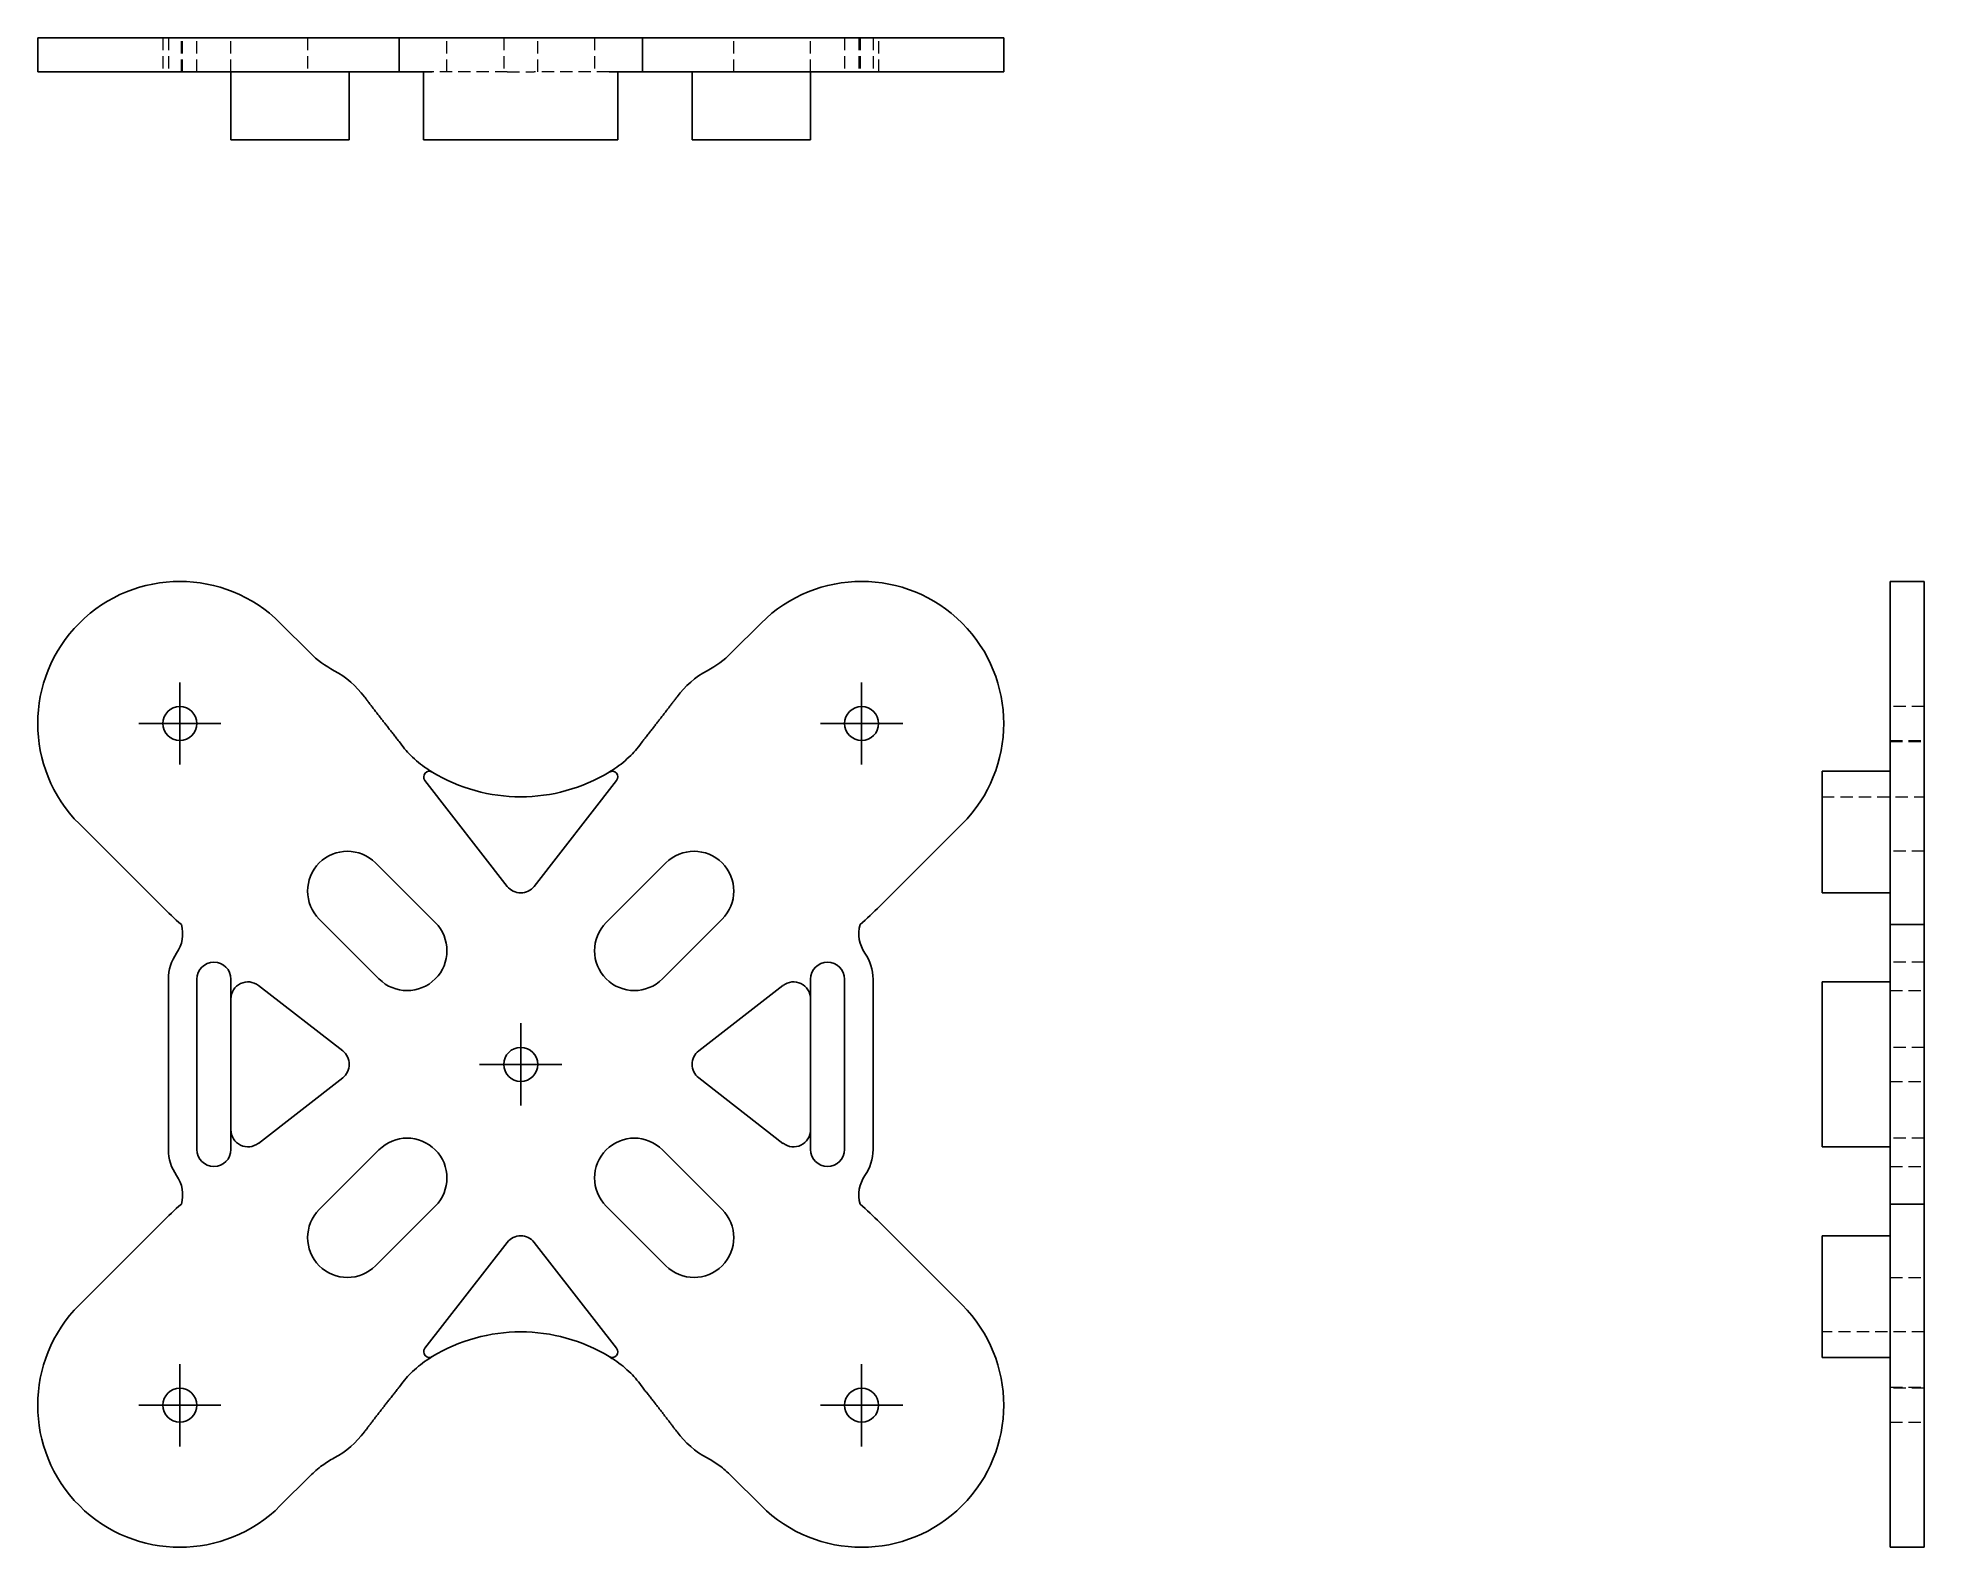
# Model space of a CAD drawing. Header units: millimetres. Extents: x 33 to 228, y 7 to 163.
import ezdxf

# ---------------------------------------------------------------- set-up
doc = ezdxf.new("R2010")
doc.units = ezdxf.units.MM
doc.linetypes.add('HIDDEN', pattern=[1.905, 1.27, -0.635])
doc.layers.add('10', color=7, linetype='Continuous')

# ---------------------------------------------------------------- blocks, each defined once
blk = doc.blocks.new('SW_CENTERMARKSYMBOL_0')
at = {"layer": '10', "color": 0}
for p, q in [((0, 2.5), (0, 4.26)), ((0, 0), (0, 2.5)), ((-2.5, 0), (-4.26, 0)), ((0, 0), (-2.5, 0)), ((0, 0), (0, -2.5)), ((0, 0), (2.5, 0)), ((2.5, 0), (4.26, 0)), ((0, -2.5), (0, -4.26))]:
    blk.add_line(p, q, dxfattribs=at)
blk = doc.blocks.new('SW_CENTERMARKSYMBOL_1')
at = {"layer": '10', "color": 0}
for p, q in [((0, 2.5), (0, 4.26)), ((0, 0), (0, 2.5)), ((-2.5, 0), (-4.26, 0)), ((0, 0), (-2.5, 0)), ((0, 0), (0, -2.5)), ((0, 0), (2.5, 0)), ((2.5, 0), (4.26, 0)), ((0, -2.5), (0, -4.26))]:
    blk.add_line(p, q, dxfattribs=at)
blk = doc.blocks.new('SW_CENTERMARKSYMBOL_2')
at = {"layer": '10', "color": 0}
for p, q in [((0, 2.5), (0, 4.26)), ((0, 0), (0, 2.5)), ((-2.5, 0), (-4.26, 0)), ((0, 0), (-2.5, 0)), ((0, 0), (0, -2.5)), ((0, 0), (2.5, 0)), ((2.5, 0), (4.26, 0)), ((0, -2.5), (0, -4.26))]:
    blk.add_line(p, q, dxfattribs=at)
blk = doc.blocks.new('SW_CENTERMARKSYMBOL_3')
at = {"layer": '10', "color": 0}
for p, q in [((0, 2.5), (0, 4.26)), ((0, 0), (0, 2.5)), ((-2.5, 0), (-4.26, 0)), ((0, 0), (-2.5, 0)), ((0, 0), (0, -2.5)), ((0, 0), (2.5, 0)), ((2.5, 0), (4.26, 0)), ((0, -2.5), (0, -4.26))]:
    blk.add_line(p, q, dxfattribs=at)
blk = doc.blocks.new('SW_CENTERMARKSYMBOL_4')
at = {"layer": '10', "color": 0}
for p, q in [((0, 2.5), (0, 4.26)), ((0, 0), (0, 2.5)), ((-2.5, 0), (-4.26, 0)), ((0, 0), (-2.5, 0)), ((0, 0), (0, -2.5)), ((0, 0), (2.5, 0)), ((2.5, 0), (4.26, 0)), ((0, -2.5), (0, -4.26))]:
    blk.add_line(p, q, dxfattribs=at)

msp = doc.modelspace()

# ---------------------------------------------------------------- linework, layer by layer
at = {"color": 7, "linetype": 'Continuous', "lineweight": 25}
for p, q in [((33, 163.29), (33, 159.76)), ((33, 163.29), (58.1, 163.29)), ((58.1, 163.29), (61.2, 163.29)), ((70.4, 159.76), (70.4, 163.29)), ((73.27, 163.29), (92.73, 163.29)), ((95.6, 159.76), (95.6, 163.29)), ((104.8, 163.29), (107.9, 163.29)), ((107.9, 163.29), (133, 163.29)), ((133, 159.76), (133, 163.29)), ((33, 159.76), (58.1, 159.76)), ((53, 159.76), (53, 152.71)), ((58.1, 159.76), (61.2, 159.76)), ((65.25, 152.71), (65.25, 159.76)), ((72.95, 159.76), (72.95, 152.71)), ((73.84, 159.76), (73.27, 159.76)), ((92.73, 159.76), (92.16, 159.76)), ((93.05, 152.71), (93.05, 159.76)), ((100.75, 159.76), (100.75, 152.71)), ((104.8, 159.76), (107.9, 159.76)), ((107.9, 159.76), (133, 159.76)), ((113, 152.71), (113, 159.76)), ((53, 152.71), (55.85, 152.71)), ((55.85, 152.71), (64.57, 152.71)), ((64.57, 152.71), (65.25, 152.71)), ((72.95, 152.71), (73.84, 152.71)), ((92.16, 152.71), (73.84, 152.71)), ((92.16, 152.71), (93.05, 152.71)), ((100.75, 152.71), (101.43, 152.71)), ((101.43, 152.71), (110.15, 152.71)), ((110.15, 152.71), (113, 152.71)), ((228.29, 107), (224.76, 107)), ((224.76, 107), (224.76, 81.9)), ((228.29, 107), (228.29, 81.9)), ((58.1, 102.69), (61.2, 99.6)), ((104.8, 99.6), (107.9, 102.69)), ((81.61, 75.43), (73.07, 86.4)), ((92.93, 86.4), (84.39, 75.43)), ((224.76, 87.35), (217.71, 87.35)), ((217.71, 87.35), (217.71, 86.4)), ((217.71, 86.4), (217.71, 75.43)), ((37.31, 81.9), (45.83, 73.37)), ((120.17, 73.37), (128.69, 81.9)), ((224.76, 73.37), (224.76, 81.9)), ((228.29, 81.9), (228.29, 73.37)), ((67.97, 77.85), (74.15, 71.68)), ((91.85, 71.68), (98.03, 77.85)), ((217.71, 75.43), (217.71, 74.75)), ((217.71, 74.75), (224.76, 74.75)), ((224.76, 71.47), (224.76, 73.37)), ((228.29, 73.37), (228.29, 71.47)), ((68.32, 65.85), (62.15, 72.03)), ((103.85, 72.03), (97.68, 65.85)), ((228.29, 71.47), (224.76, 71.47)), ((224.76, 68.51), (224.76, 71.47)), ((228.29, 68.51), (228.29, 71.47)), ((224.76, 65.82), (224.76, 68.51)), ((228.29, 68.51), (228.29, 65.82)), ((46.53, 65.82), (46.53, 48.18)), ((49.47, 48.18), (49.47, 65.82)), ((53, 65.82), (53, 63.78)), ((55.85, 65.18), (64.57, 58.39)), ((101.43, 58.39), (110.15, 65.18)), ((113, 63.78), (113, 65.82)), ((116.53, 65.82), (116.53, 48.18)), ((119.47, 48.18), (119.47, 65.82)), ((224.76, 65.55), (217.71, 65.55)), ((217.71, 65.55), (217.71, 63.78)), ((224.76, 48.18), (224.76, 65.82)), ((228.29, 65.82), (228.29, 48.18)), ((53, 50.22), (53, 63.78)), ((113, 63.78), (113, 50.22)), ((217.71, 63.78), (217.71, 50.22)), ((64.57, 55.61), (55.85, 48.82)), ((110.15, 48.82), (101.43, 55.61)), ((53, 50.22), (53, 48.18)), ((113, 48.18), (113, 50.22)), ((217.71, 50.22), (217.71, 48.45)), ((62.15, 41.97), (68.32, 48.15)), ((97.68, 48.15), (103.85, 41.97)), ((217.71, 48.45), (224.76, 48.45)), ((224.76, 45.49), (224.76, 48.18)), ((228.29, 48.18), (228.29, 45.49)), ((224.76, 42.53), (224.76, 45.49)), ((228.29, 42.53), (228.29, 45.49)), ((74.15, 42.32), (67.97, 36.15)), ((98.03, 36.15), (91.85, 42.32)), ((224.76, 42.53), (228.29, 42.53)), ((224.76, 40.63), (224.76, 42.53)), ((228.29, 42.53), (228.29, 40.63)), ((45.83, 40.63), (37.31, 32.1)), ((128.69, 32.1), (120.17, 40.63)), ((224.76, 39.25), (217.71, 39.25)), ((217.71, 39.25), (217.71, 38.57)), ((224.76, 32.1), (224.76, 40.63)), ((228.29, 40.63), (228.29, 32.1)), ((73.07, 27.6), (81.61, 38.57)), ((84.39, 38.57), (92.93, 27.6)), ((217.71, 38.57), (217.71, 27.6)), ((224.76, 32.1), (224.76, 7)), ((228.29, 32.1), (228.29, 7)), ((217.71, 27.6), (217.71, 26.65)), ((217.71, 26.65), (224.76, 26.65)), ((61.2, 14.4), (58.1, 11.31)), ((107.9, 11.31), (104.8, 14.4)), ((224.76, 7), (228.29, 7))]:
    msp.add_line(p, q, dxfattribs=at)
at = {"color": 7, "linetype": 'HIDDEN', "lineweight": 18}
for p, q in [((45.94, 163.29), (45.94, 159.76)), ((46.53, 163.29), (46.53, 159.76)), ((47.87, 159.76), (47.87, 163.29)), ((48, 159.76), (48, 163.29)), ((49.47, 159.76), (49.47, 163.29)), ((53, 159.76), (53, 163.29)), ((60.94, 163.29), (60.94, 159.76)), ((75.35, 159.76), (75.35, 163.29)), ((81.24, 163.29), (81.24, 159.76)), ((84.76, 159.76), (84.76, 163.29)), ((90.65, 163.29), (90.65, 159.76)), ((105.06, 159.76), (105.06, 163.29)), ((113, 159.76), (113, 163.29)), ((116.53, 163.29), (116.53, 159.76)), ((118, 163.29), (118, 159.76)), ((118.13, 163.29), (118.13, 159.76)), ((119.47, 163.29), (119.47, 159.76)), ((120.06, 159.76), (120.06, 163.29)), ((73.07, 159.76), (72.95, 159.76)), ((73.27, 159.76), (73.07, 159.76)), ((81.61, 159.76), (73.84, 159.76)), ((81.61, 159.76), (84.39, 159.76)), ((92.16, 159.76), (84.39, 159.76)), ((92.93, 159.76), (92.73, 159.76)), ((92.93, 159.76), (93.05, 159.76)), ((228.29, 94.06), (224.76, 94.06)), ((224.76, 90.53), (228.29, 90.53)), ((224.76, 90.43), (228.29, 90.43)), ((217.71, 84.7), (228.29, 84.7)), ((228.29, 79.06), (224.76, 79.06)), ((228.29, 67.59), (224.76, 67.59)), ((224.76, 64.65), (228.29, 64.65)), ((228.29, 58.76), (224.76, 58.76)), ((224.76, 55.24), (228.29, 55.24)), ((228.29, 49.35), (224.76, 49.35)), ((224.76, 46.41), (228.29, 46.41)), ((224.76, 34.94), (228.29, 34.94)), ((228.29, 29.3), (217.71, 29.3)), ((224.76, 23.57), (228.29, 23.57)), ((228.29, 23.47), (224.76, 23.47)), ((224.76, 19.94), (228.29, 19.94))]:
    msp.add_line(p, q, dxfattribs=at)
at = {"color": 7, "linetype": 'Continuous', "lineweight": 25}
for centre in [(47.71, 92.29), (118.29, 92.29), (83, 57), (47.71, 21.71), (118.29, 21.71)]:
    msp.add_circle(centre, 1.76, dxfattribs=at)
for centre, radius, start, end in [((47.71, 92.29), 14.71, 45, 225), ((118.29, 92.29), 14.71, 315, 135), ((73.54, 86.76), 0.588, 58.7413, 217.875), ((83, 102.35), 17.65, 236.5299, 238.7413), ((83, 102.35), 17.65, 238.7413, 301.2587), ((83, 102.35), 17.65, 301.2587, 303.4701), ((92.46, 86.76), 0.588, 322.125, 121.2587), ((65.06, 74.94), 4.12, 45, 225), ((100.94, 74.94), 4.12, 315, 135), ((83, 76.51), 1.76, 217.875, 322.125), ((74.95, 102.49), 41.18, 225, 228.8819), ((91.05, 102.49), 41.18, 311.1181, 315), ((44.47, 70.52), 3.53, 325.2356, 15.5657), ((71.24, 68.76), 4.12, 225, 45), ((94.76, 68.76), 4.12, 135, 315), ((121.53, 70.52), 3.53, 164.4343, 214.7644), ((51.24, 65.82), 4.71, 145.2356, 180), ((114.76, 65.82), 4.71, 0, 34.7644), ((51.24, 65.82), 1.76, 0, 180), ((114.76, 65.82), 1.76, 0, 180), ((54.76, 63.78), 1.76, 52.125, 180), ((111.24, 63.78), 1.76, 0, 127.875), ((63.49, 57), 1.76, 307.875, 52.125), ((102.51, 57), 1.76, 127.875, 232.125), ((54.76, 50.22), 1.76, 180, 307.875), ((71.24, 45.24), 4.12, 315, 135), ((94.76, 45.24), 4.12, 45, 225), ((111.24, 50.22), 1.76, 232.125, 0), ((51.24, 48.18), 4.71, 180, 214.7644), ((51.24, 48.18), 1.76, 180, 0), ((114.76, 48.18), 1.76, 180, 0), ((114.76, 48.18), 4.71, 325.2356, 0), ((44.47, 43.48), 3.53, 344.4343, 34.7644), ((121.53, 43.48), 3.53, 145.2356, 195.5657), ((74.95, 11.51), 41.18, 131.1181, 135), ((65.06, 39.06), 4.12, 135, 315), ((100.94, 39.06), 4.12, 225, 45), ((91.05, 11.51), 41.18, 45, 48.8819), ((83, 37.49), 1.76, 37.875, 142.125), ((47.71, 21.71), 14.71, 135, 315), ((118.29, 21.71), 14.71, 225, 45), ((83, 11.65), 17.65, 58.7413, 121.2587), ((73.54, 27.24), 0.588, 142.125, 301.2587), ((92.46, 27.24), 0.588, 238.7413, 37.875), ((83, 11.65), 17.65, 121.2587, 123.4701), ((83, 11.65), 17.65, 56.5299, 58.7413)]:
    msp.add_arc(centre, radius, start, end, dxfattribs=at)
for points in [[(63.7, 163.29), (62.78, 163.29), (61.93, 163.29), (61.2, 163.29)], [(66.82, 163.29), (65.99, 163.29), (64.92, 163.29), (63.7, 163.29)], [(102.3, 163.29), (101.08, 163.29), (100.01, 163.29), (99.18, 163.29)], [(104.8, 163.29), (104.07, 163.29), (103.22, 163.29), (102.3, 163.29)], [(61.2, 159.76), (61.93, 159.76), (62.78, 159.76), (63.7, 159.76)], [(63.7, 159.76), (64.92, 159.76), (65.99, 159.76), (66.82, 159.76)], [(99.18, 159.76), (100.01, 159.76), (101.08, 159.76), (102.3, 159.76)], [(102.3, 159.76), (103.22, 159.76), (104.07, 159.76), (104.8, 159.76)], [(61.2, 99.6), (61.93, 98.86), (62.78, 98.24), (63.7, 97.75)], [(102.3, 97.75), (103.22, 98.24), (104.07, 98.86), (104.8, 99.6)], [(63.7, 97.75), (64.92, 97.1), (65.99, 96.17), (66.82, 95.06)], [(99.18, 95.06), (100.01, 96.17), (101.08, 97.1), (102.3, 97.75)], [(66.82, 18.94), (65.99, 17.83), (64.92, 16.9), (63.7, 16.25)], [(102.3, 16.25), (101.08, 16.9), (100.01, 17.83), (99.18, 18.94)]]:
    msp.add_open_spline(points, degree=3, dxfattribs=at)
for points, knots in [([(66.82, 163.29), (66.89, 163.29), (66.96, 163.29), (67.03, 163.29), (67.1, 163.29), (67.17, 163.29), (67.24, 163.29), (67.31, 163.29), (67.38, 163.29), (67.46, 163.29), (67.53, 163.29), (67.61, 163.29), (67.69, 163.29), (67.76, 163.29), (67.84, 163.29), (67.92, 163.29), (67.99, 163.29), (68.07, 163.29), (68.15, 163.29), (68.23, 163.29), (68.31, 163.29), (68.39, 163.29), (68.47, 163.29), (68.55, 163.29), (68.64, 163.29), (68.72, 163.29), (68.81, 163.29), (68.89, 163.29), (68.98, 163.29), (69.06, 163.29), (69.15, 163.29), (69.24, 163.29), (69.34, 163.29), (69.43, 163.29), (69.52, 163.29), (69.61, 163.29), (69.71, 163.29), (69.8, 163.29), (69.89, 163.29), (69.99, 163.29), (70.08, 163.29), (70.17, 163.29), (70.27, 163.29), (70.32, 163.29), (70.36, 163.29), (70.4, 163.29)], [0.1761768, 0.1761768, 0.1761768, 0.1761768, 0.2201755, 0.2201755, 0.2201755, 0.2623242, 0.2623242, 0.2623242, 0.3027169, 0.3027169, 0.3027169, 0.3414419, 0.3414419, 0.3414419, 0.3785819, 0.3785819, 0.3785819, 0.4138777, 0.4138777, 0.4138777, 0.4474122, 0.4474122, 0.4474122, 0.4797067, 0.4797067, 0.4797067, 0.5108156, 0.5108156, 0.5108156, 0.5407904, 0.5407904, 0.5407904, 0.5708298, 0.5708298, 0.5708298, 0.5981671, 0.5981671, 0.5981671, 0.6246761, 0.6246761, 0.6246761, 0.6500114, 0.6500114, 0.6500114, 0.6609482, 0.6609482, 0.6609482, 0.6609482]), ([(70.4, 163.29), (70.76, 163.29), (71.16, 163.29), (71.61, 163.29), (72.12, 163.29), (72.67, 163.29), (73.27, 163.29)], [0, 0, 0, 0, 0.1605584, 0.1605584, 0.1605584, 0.3430554, 0.3430554, 0.3430554, 0.3430554]), ([(92.73, 163.29), (93.33, 163.29), (93.88, 163.29), (94.39, 163.29), (94.84, 163.29), (95.24, 163.29), (95.6, 163.29)], [0, 0, 0, 0, 0.1824981, 0.1824981, 0.1824981, 0.3430574, 0.3430574, 0.3430574, 0.3430574]), ([(95.6, 163.29), (95.7, 163.29), (95.8, 163.29), (95.89, 163.29), (95.99, 163.29), (96.08, 163.29), (96.18, 163.29), (96.27, 163.29), (96.37, 163.29), (96.46, 163.29), (96.56, 163.29), (96.65, 163.29), (96.74, 163.29), (96.83, 163.29), (96.92, 163.29), (97, 163.29), (97.09, 163.29), (97.18, 163.29), (97.26, 163.29), (97.35, 163.29), (97.44, 163.29), (97.52, 163.29), (97.61, 163.29), (97.69, 163.29), (97.78, 163.29), (97.86, 163.29), (97.94, 163.29), (98.02, 163.29), (98.1, 163.29), (98.18, 163.29), (98.26, 163.29), (98.33, 163.29), (98.41, 163.29), (98.48, 163.29), (98.56, 163.29), (98.64, 163.29), (98.71, 163.29), (98.78, 163.29), (98.86, 163.29), (98.93, 163.29), (99, 163.29), (99.07, 163.29), (99.14, 163.29), (99.15, 163.29), (99.17, 163.29), (99.18, 163.29)], [0, 0, 0, 0, 0.0232128, 0.0232128, 0.0232128, 0.0473346, 0.0473346, 0.0473346, 0.0729039, 0.0729039, 0.0729039, 0.0994631, 0.0994631, 0.0994631, 0.1270583, 0.1270583, 0.1270583, 0.1557379, 0.1557379, 0.1557379, 0.185553, 0.185553, 0.185553, 0.2181369, 0.2181369, 0.2181369, 0.2510502, 0.2510502, 0.2510502, 0.2852183, 0.2852183, 0.2852183, 0.3206981, 0.3206981, 0.3206981, 0.3582261, 0.3582261, 0.3582261, 0.397021, 0.397021, 0.397021, 0.4376737, 0.4376737, 0.4376737, 0.4462246, 0.4462246, 0.4462246, 0.4462246]), ([(68.84, 159.76), (68.75, 159.76), (68.67, 159.76), (68.59, 159.76), (68.5, 159.76), (68.42, 159.76), (68.34, 159.76), (68.25, 159.76), (68.17, 159.76), (68.09, 159.76), (68.01, 159.76), (67.93, 159.76), (67.85, 159.76), (67.77, 159.76), (67.69, 159.76), (67.62, 159.76), (67.54, 159.76), (67.46, 159.76), (67.39, 159.76), (67.31, 159.76), (67.24, 159.76), (67.17, 159.76), (67.09, 159.76), (67.02, 159.76), (66.95, 159.76), (66.91, 159.76), (66.86, 159.76), (66.82, 159.76)], [0.1949984, 0.1949984, 0.1949984, 0.1949984, 0.2193648, 0.2193648, 0.2193648, 0.2447003, 0.2447003, 0.2447003, 0.2715766, 0.2715766, 0.2715766, 0.2994745, 0.2994745, 0.2994745, 0.32844, 0.32844, 0.32844, 0.3591521, 0.3591521, 0.3591521, 0.3908994, 0.3908994, 0.3908994, 0.4243259, 0.4243259, 0.4243259, 0.4462246, 0.4462246, 0.4462246, 0.4462246]), ([(70.4, 159.76), (70.3, 159.76), (70.2, 159.76), (70.11, 159.76), (70.01, 159.76), (69.91, 159.76), (69.82, 159.76), (69.72, 159.76), (69.63, 159.76), (69.54, 159.76), (69.44, 159.76), (69.35, 159.76), (69.26, 159.76), (69.17, 159.76), (69.08, 159.76), (69, 159.76), (68.94, 159.76), (68.89, 159.76), (68.84, 159.76)], [-0.6609482, -0.6609482, -0.6609482, -0.6609482, -0.626503, -0.626503, -0.626503, -0.5908344, -0.5908344, -0.5908344, -0.5531861, -0.5531861, -0.5531861, -0.5143633, -0.5143633, -0.5143633, -0.4736643, -0.4736643, -0.4736643, -0.449105, -0.449105, -0.449105, -0.449105]), ([(73.27, 159.76), (72.67, 159.76), (72.12, 159.76), (71.61, 159.76), (71.16, 159.76), (70.76, 159.76), (70.4, 159.76)], [-0.2348784, -0.2348784, -0.2348784, -0.2348784, -0.1107028, -0.1107028, -0.1107028, -0.0014548, -0.0014548, -0.0014548, -0.0014548]), ([(95.6, 159.76), (95.24, 159.76), (94.84, 159.76), (94.39, 159.76), (93.88, 159.76), (93.33, 159.76), (92.73, 159.76)], [-0.6759327, -0.6759327, -0.6759327, -0.6759327, -0.4979507, -0.4979507, -0.4979507, -0.2956491, -0.2956491, -0.2956491, -0.2956491]), ([(97.16, 159.76), (97.07, 159.76), (96.99, 159.76), (96.9, 159.76), (96.81, 159.76), (96.72, 159.76), (96.63, 159.76), (96.54, 159.76), (96.45, 159.76), (96.36, 159.76), (96.27, 159.76), (96.18, 159.76), (96.08, 159.76), (95.99, 159.76), (95.9, 159.76), (95.8, 159.76), (95.73, 159.76), (95.67, 159.76), (95.6, 159.76)], [-0.1949984, -0.1949984, -0.1949984, -0.1949984, -0.1572926, -0.1572926, -0.1572926, -0.1209538, -0.1209538, -0.1209538, -0.0865595, -0.0865595, -0.0865595, -0.0532081, -0.0532081, -0.0532081, -0.0214148, -0.0214148, -0.0214148, 0, 0, 0, 0]), ([(99.18, 159.76), (99.11, 159.76), (99.05, 159.76), (98.98, 159.76), (98.91, 159.76), (98.84, 159.76), (98.76, 159.76), (98.69, 159.76), (98.62, 159.76), (98.55, 159.76), (98.47, 159.76), (98.4, 159.76), (98.32, 159.76), (98.25, 159.76), (98.17, 159.76), (98.09, 159.76), (98.01, 159.76), (97.94, 159.76), (97.86, 159.76), (97.78, 159.76), (97.7, 159.76), (97.61, 159.76), (97.54, 159.76), (97.45, 159.76), (97.37, 159.76), (97.3, 159.76), (97.23, 159.76), (97.16, 159.76)], [0.1761768, 0.1761768, 0.1761768, 0.1761768, 0.2123006, 0.2123006, 0.2123006, 0.2470147, 0.2470147, 0.2470147, 0.2803848, 0.2803848, 0.2803848, 0.3124732, 0.3124732, 0.3124732, 0.3433386, 0.3433386, 0.3433386, 0.3724504, 0.3724504, 0.3724504, 0.4006361, 0.4006361, 0.4006361, 0.4274011, 0.4274011, 0.4274011, 0.449105, 0.449105, 0.449105, 0.449105]), ([(68.84, 92.42), (68.75, 92.53), (68.67, 92.64), (68.59, 92.75), (68.5, 92.86), (68.42, 92.97), (68.34, 93.07), (68.25, 93.18), (68.17, 93.29), (68.09, 93.39), (68.01, 93.5), (67.93, 93.6), (67.85, 93.7), (67.77, 93.8), (67.69, 93.9), (67.62, 94), (67.54, 94.11), (67.46, 94.21), (67.39, 94.3), (67.31, 94.4), (67.24, 94.5), (67.17, 94.6), (67.09, 94.69), (67.02, 94.79), (66.95, 94.88), (66.91, 94.94), (66.86, 95), (66.82, 95.06)], [0.1949984, 0.1949984, 0.1949984, 0.1949984, 0.2193648, 0.2193648, 0.2193648, 0.2447003, 0.2447003, 0.2447003, 0.2715766, 0.2715766, 0.2715766, 0.2994745, 0.2994745, 0.2994745, 0.32844, 0.32844, 0.32844, 0.3591521, 0.3591521, 0.3591521, 0.3908994, 0.3908994, 0.3908994, 0.4243259, 0.4243259, 0.4243259, 0.4462246, 0.4462246, 0.4462246, 0.4462246]), ([(99.18, 95.06), (99.11, 94.97), (99.05, 94.88), (98.98, 94.79), (98.91, 94.7), (98.84, 94.6), (98.76, 94.51), (98.69, 94.41), (98.62, 94.32), (98.55, 94.22), (98.47, 94.12), (98.4, 94.03), (98.32, 93.92), (98.25, 93.83), (98.17, 93.73), (98.09, 93.62), (98.01, 93.52), (97.94, 93.42), (97.86, 93.32), (97.78, 93.22), (97.7, 93.11), (97.61, 93.01), (97.54, 92.9), (97.45, 92.8), (97.37, 92.69), (97.3, 92.6), (97.23, 92.51), (97.16, 92.42)], [0.1761768, 0.1761768, 0.1761768, 0.1761768, 0.2123006, 0.2123006, 0.2123006, 0.2470147, 0.2470147, 0.2470147, 0.2803848, 0.2803848, 0.2803848, 0.3124732, 0.3124732, 0.3124732, 0.3433386, 0.3433386, 0.3433386, 0.3724504, 0.3724504, 0.3724504, 0.4006361, 0.4006361, 0.4006361, 0.4274011, 0.4274011, 0.4274011, 0.449105, 0.449105, 0.449105, 0.449105]), ([(70.4, 90.43), (70.3, 90.56), (70.2, 90.69), (70.11, 90.81), (70.01, 90.93), (69.91, 91.05), (69.82, 91.17), (69.72, 91.29), (69.63, 91.41), (69.54, 91.53), (69.44, 91.65), (69.35, 91.77), (69.26, 91.88), (69.17, 92), (69.08, 92.11), (69, 92.22), (68.94, 92.29), (68.89, 92.35), (68.84, 92.42)], [-0.6609482, -0.6609482, -0.6609482, -0.6609482, -0.626503, -0.626503, -0.626503, -0.5908344, -0.5908344, -0.5908344, -0.5531861, -0.5531861, -0.5531861, -0.5143633, -0.5143633, -0.5143633, -0.4736643, -0.4736643, -0.4736643, -0.449105, -0.449105, -0.449105, -0.449105]), ([(97.16, 92.42), (97.07, 92.31), (96.99, 92.2), (96.9, 92.09), (96.81, 91.98), (96.72, 91.86), (96.63, 91.75), (96.54, 91.63), (96.45, 91.52), (96.36, 91.4), (96.27, 91.29), (96.18, 91.17), (96.08, 91.05), (95.99, 90.93), (95.9, 90.81), (95.8, 90.69), (95.73, 90.6), (95.67, 90.52), (95.6, 90.43)], [-0.1949984, -0.1949984, -0.1949984, -0.1949984, -0.1572926, -0.1572926, -0.1572926, -0.1209538, -0.1209538, -0.1209538, -0.0865595, -0.0865595, -0.0865595, -0.0532081, -0.0532081, -0.0532081, -0.0214148, -0.0214148, -0.0214148, 0, 0, 0, 0]), ([(73.27, 87.63), (72.67, 88.02), (72.12, 88.48), (71.61, 88.99), (71.16, 89.43), (70.76, 89.92), (70.4, 90.43)], [-0.2348784, -0.2348784, -0.2348784, -0.2348784, -0.1107028, -0.1107028, -0.1107028, -0.0014548, -0.0014548, -0.0014548, -0.0014548]), ([(95.6, 90.43), (95.24, 89.92), (94.84, 89.43), (94.39, 88.99), (93.88, 88.48), (93.33, 88.02), (92.73, 87.63)], [-0.6759327, -0.6759327, -0.6759327, -0.6759327, -0.4979507, -0.4979507, -0.4979507, -0.2956491, -0.2956491, -0.2956491, -0.2956491]), ([(70.4, 23.57), (70.76, 24.08), (71.16, 24.57), (71.61, 25.01), (72.12, 25.52), (72.67, 25.98), (73.27, 26.37)], [-0.6759327, -0.6759327, -0.6759327, -0.6759327, -0.4979507, -0.4979507, -0.4979507, -0.2956491, -0.2956491, -0.2956491, -0.2956491]), ([(92.73, 26.37), (93.33, 25.98), (93.88, 25.52), (94.39, 25.01), (94.84, 24.57), (95.24, 24.08), (95.6, 23.57)], [-0.2348784, -0.2348784, -0.2348784, -0.2348784, -0.1107028, -0.1107028, -0.1107028, -0.0014548, -0.0014548, -0.0014548, -0.0014548]), ([(68.85, 21.59), (68.93, 21.7), (69.02, 21.81), (69.11, 21.93), (69.2, 22.04), (69.29, 22.15), (69.38, 22.27), (69.47, 22.38), (69.56, 22.49), (69.65, 22.61), (69.74, 22.73), (69.83, 22.84), (69.93, 22.97), (70.02, 23.08), (70.11, 23.2), (70.21, 23.33), (70.27, 23.4), (70.34, 23.48), (70.4, 23.57)], [-0.1939734, -0.1939734, -0.1939734, -0.1939734, -0.156263, -0.156263, -0.156263, -0.1199192, -0.1199192, -0.1199192, -0.0855142, -0.0855142, -0.0855142, -0.0521523, -0.0521523, -0.0521523, -0.0203374, -0.0203374, -0.0203374, 0, 0, 0, 0]), ([(95.6, 23.57), (95.7, 23.44), (95.8, 23.31), (95.89, 23.19), (95.99, 23.07), (96.09, 22.95), (96.18, 22.83), (96.28, 22.71), (96.37, 22.59), (96.46, 22.47), (96.56, 22.35), (96.65, 22.23), (96.74, 22.12), (96.83, 22), (96.92, 21.89), (97, 21.78), (97.05, 21.72), (97.1, 21.65), (97.15, 21.59)], [-0.6609482, -0.6609482, -0.6609482, -0.6609482, -0.6264626, -0.6264626, -0.6264626, -0.5907523, -0.5907523, -0.5907523, -0.5530666, -0.5530666, -0.5530666, -0.5142056, -0.5142056, -0.5142056, -0.4734799, -0.4734799, -0.4734799, -0.4502185, -0.4502185, -0.4502185, -0.4502185]), ([(66.82, 18.94), (66.89, 19.03), (66.95, 19.12), (67.02, 19.21), (67.09, 19.3), (67.16, 19.4), (67.24, 19.49), (67.31, 19.59), (67.38, 19.68), (67.45, 19.78), (67.53, 19.88), (67.6, 19.97), (67.68, 20.08), (67.75, 20.17), (67.83, 20.27), (67.91, 20.38), (67.99, 20.48), (68.06, 20.58), (68.14, 20.68), (68.22, 20.78), (68.3, 20.89), (68.39, 20.99), (68.46, 21.1), (68.55, 21.2), (68.63, 21.31), (68.7, 21.4), (68.78, 21.5), (68.85, 21.59)], [0.1761768, 0.1761768, 0.1761768, 0.1761768, 0.2123293, 0.2123293, 0.2123293, 0.2470709, 0.2470709, 0.2470709, 0.2804676, 0.2804676, 0.2804676, 0.3125816, 0.3125816, 0.3125816, 0.3434716, 0.3434716, 0.3434716, 0.3726017, 0.3726017, 0.3726017, 0.4008053, 0.4008053, 0.4008053, 0.4275771, 0.4275771, 0.4275771, 0.4502185, 0.4502185, 0.4502185, 0.4502185]), ([(97.15, 21.59), (97.24, 21.48), (97.32, 21.37), (97.41, 21.26), (97.49, 21.15), (97.57, 21.05), (97.66, 20.94), (97.74, 20.83), (97.82, 20.72), (97.9, 20.62), (97.98, 20.51), (98.06, 20.41), (98.14, 20.31), (98.22, 20.21), (98.3, 20.1), (98.37, 20.01), (98.45, 19.9), (98.53, 19.8), (98.6, 19.71), (98.68, 19.61), (98.75, 19.51), (98.82, 19.41), (98.9, 19.31), (98.97, 19.22), (99.04, 19.13), (99.09, 19.06), (99.14, 19), (99.18, 18.94)], [0.1939734, 0.1939734, 0.1939734, 0.1939734, 0.2183312, 0.2183312, 0.2183312, 0.2436575, 0.2436575, 0.2436575, 0.2705265, 0.2705265, 0.2705265, 0.2984165, 0.2984165, 0.2984165, 0.3273737, 0.3273737, 0.3273737, 0.3580821, 0.3580821, 0.3580821, 0.3898256, 0.3898256, 0.3898256, 0.4232594, 0.4232594, 0.4232594, 0.4462246, 0.4462246, 0.4462246, 0.4462246]), ([(61.2, 14.4), (61.59, 14.79), (62.01, 15.15), (62.45, 15.47), (62.85, 15.76), (63.27, 16.02), (63.7, 16.25)], [-2.3543787, -2.3543787, -2.3543787, -2.3543787, -1.8282184, -1.8282184, -1.8282184, -1.3600243, -1.3600243, -1.3600243, -1.3600243]), ([(102.3, 16.25), (102.73, 16.02), (103.15, 15.76), (103.55, 15.47), (103.99, 15.15), (104.41, 14.79), (104.8, 14.4)], [-0.09764201, -0.09764201, -0.09764201, -0.09764201, -0.05243813, -0.05243813, -0.05243813, -0.00163765, -0.00163765, -0.00163765, -0.00163765])]:
    msp.add_open_spline(points, degree=3, knots=knots, dxfattribs=at)

# ---------------------------------------------------------------- block references
at = {"layer": '10'}
for name, p in [('SW_CENTERMARKSYMBOL_0', (47.71, 92.29)), ('SW_CENTERMARKSYMBOL_4', (118.29, 92.29)), ('SW_CENTERMARKSYMBOL_1', (83, 57)), ('SW_CENTERMARKSYMBOL_3', (47.71, 21.71)), ('SW_CENTERMARKSYMBOL_2', (118.29, 21.71))]:
    msp.add_blockref(name, p, dxfattribs=at)

doc.saveas('drawing.dxf')
